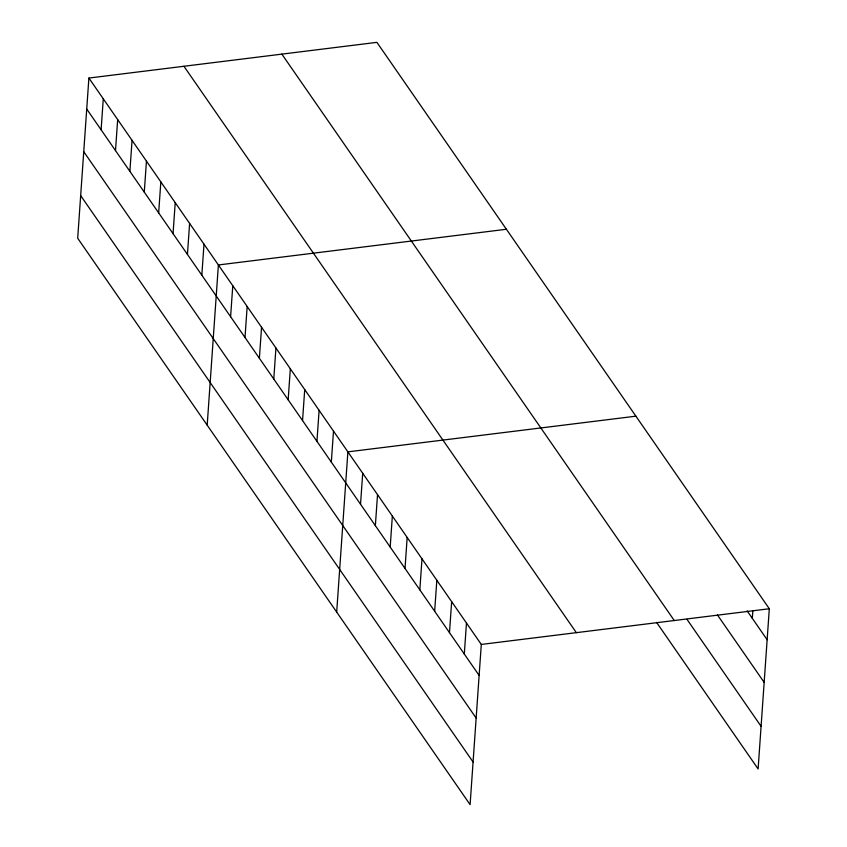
<?xml version="1.0" encoding="UTF-8"?>
<svg xmlns="http://www.w3.org/2000/svg" width="847" height="847" viewBox="0 0 847 847"><rect width="100%" height="100%" fill="white"/><g stroke="black" fill="none" stroke-linecap="round" stroke-linejoin="round"><path stroke-width="1.27" d="M88.893 78.051L77.691 238.251L470.096 804.65L481.297 644.44L88.893 78.051L376.904 42.35L769.309 608.749L758.107 768.949L656.563 622.386M101.111 129.813L103.281 98.813M115.499 150.575L117.669 119.586M129.887 171.348L132.058 140.348M144.276 192.11L146.446 161.121M158.664 212.883L160.835 181.883M173.053 233.645L175.223 202.655M187.441 254.418L189.612 223.417M201.83 275.19L204 244.19M207.187 425.162L218.388 264.963L506.4 229.262M230.606 316.725L232.777 285.725M244.995 337.487L247.165 306.498M259.383 358.26L261.554 327.26M273.772 379.022L275.942 348.032M288.16 399.795L290.33 368.794M302.548 420.557L304.719 389.567M316.937 441.329L319.107 410.329M331.325 462.091L333.496 431.102M336.683 612.074L347.884 451.864L635.896 416.173M360.536 504.261L362.707 473.261M375.359 525.659L377.529 494.659M390.181 547.056L392.352 516.056M405.014 568.453L407.174 537.453M419.837 589.851L421.997 558.851M434.659 611.248L436.83 580.248M449.482 632.645L451.652 601.645M464.304 654.043L466.475 623.043M752.316 618.342L752.856 610.592M481.297 644.44L769.309 608.749M747.128 610.856L767.138 639.739M717.462 614.975L764.163 682.386M686.97 619.326L761.082 726.313M281.86 54.134L674.265 620.523M183.937 66.267L576.341 632.667M86.722 109.041L479.127 675.44M83.747 151.687L476.152 718.076M80.677 195.615L473.081 762.014"/></g></svg>
